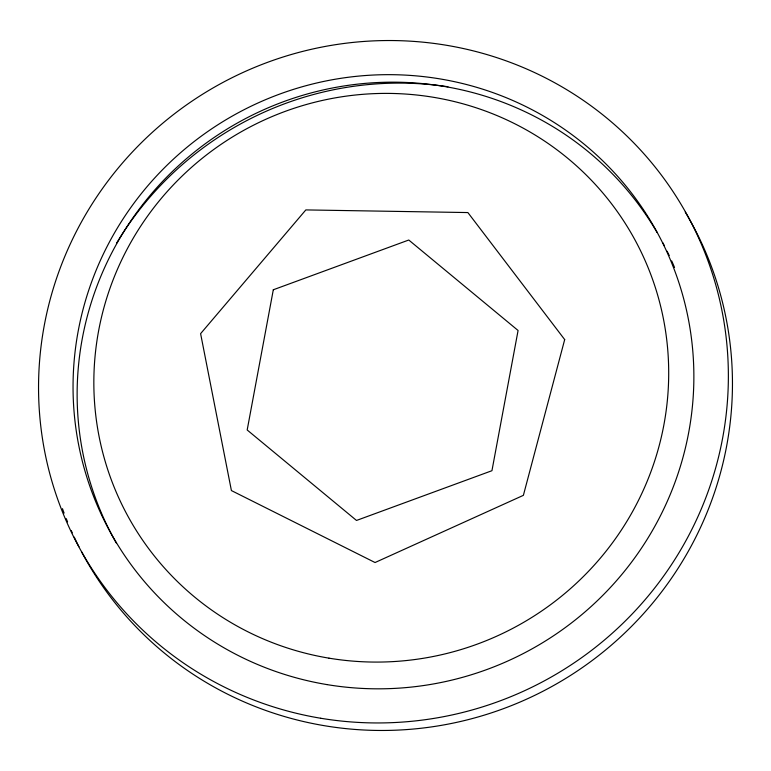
<?xml version="1.0" encoding="UTF-8"?>
<svg xmlns="http://www.w3.org/2000/svg" width="771" height="771" viewBox="0 0 771 771"><rect width="100%" height="100%" fill="white"/><g stroke="black" fill="none" stroke-linecap="round" stroke-linejoin="round"><path stroke-width="1.16" d="M116.488 243.279A324.716 318.307 -28.6 0 1 447.941 86.757M685.284 212.102A346.468 339.635 -28.6 0 1 554.368 685.101A346.468 339.635 -28.6 0 1 81.687 552.007M78.95 546.745A346.468 339.635 -28.6 0 1 74.247 537.136M72.262 532.819A346.468 339.635 -28.6 0 1 71.289 530.65M67.569 521.909A346.468 339.635 -28.6 0 1 66.239 518.613M64.099 513.091A346.468 339.635 -28.6 0 1 62.461 508.658M662.829 242.788A311.821 305.673 -28.6 0 1 664.477 245.939M667.146 251.24A311.821 305.673 -28.6 0 1 669.209 255.519M671.695 260.926A311.821 305.673 -28.6 0 1 674.529 267.46M116.257 542.986A311.821 305.673 -28.6 0 1 235.107 124.314A311.821 305.673 -28.6 0 1 657.075 232.456M273.31 289.771L247.183 429.987L356.501 520.454L491.946 470.705L518.083 330.489L408.765 240.022L273.31 289.771M564.69 339.587L523.384 495.339L375.053 562.531L231.406 490.568L200.605 333.641L305.846 209.914L467.881 212.565L564.69 339.587M328.995 658.164A288.72 283.024 -28.6 0 0 652.17 278.235A288.72 283.024 -28.6 0 0 162.633 196.807A288.72 283.024 -28.6 0 0 328.995 658.164M320.726 718.254A346.468 339.635 -28.6 0 0 708.539 262.342A346.468 339.635 -28.6 0 0 121.086 164.628A346.468 339.635 -28.6 0 0 320.726 718.254M327 684.6A311.821 305.673 -28.6 0 0 676.022 274.283A311.821 305.673 -28.6 0 0 147.328 186.341A311.821 305.673 -28.6 0 0 327 684.6"/></g></svg>
